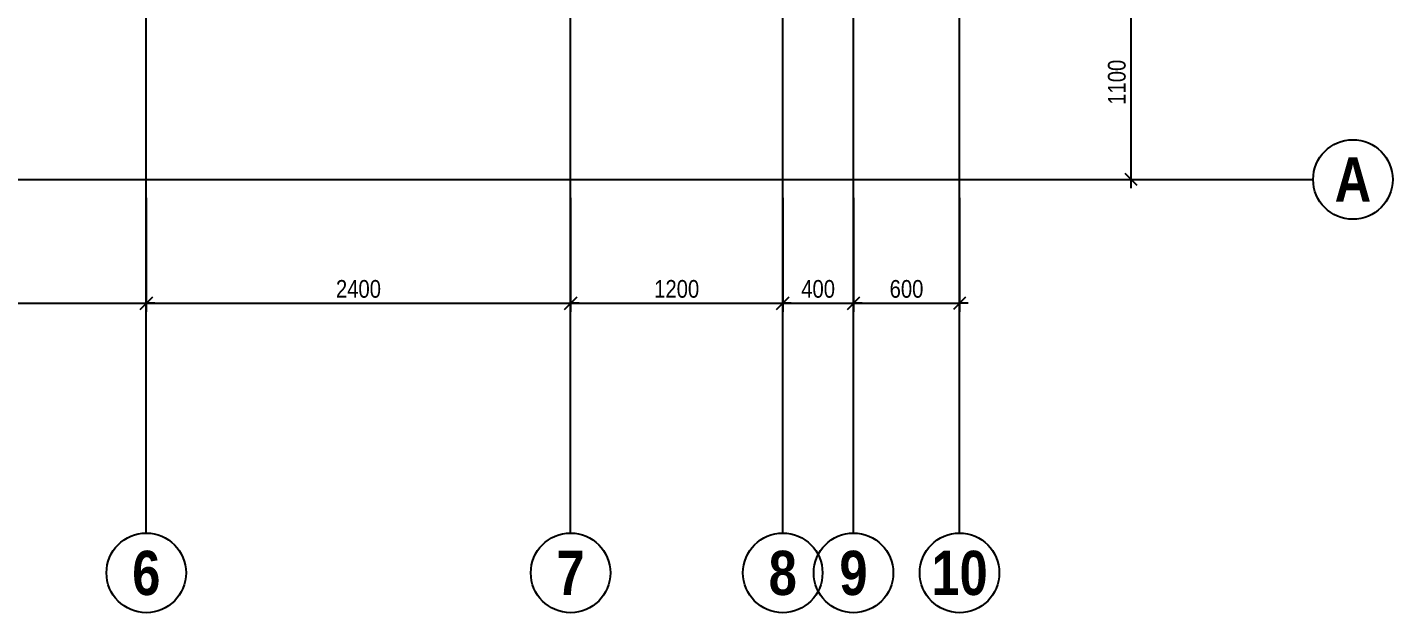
# Model space of a CAD drawing. Extents: x 0 to 206258, y -403073 to 0.
# Drawn here: x 87561 to 95284, y -38542 to -35231 of the extents above; entities that cross this region are included whole.
import ezdxf
from ezdxf.enums import TextEntityAlignment as Align
from ezdxf.lldxf.tags import DXFTag

# ---------------------------------------------------------------- set-up
doc = ezdxf.new("R2010")
doc.units = 0
doc.header["$LTSCALE"] = 1000
for name, color, linetype in [('Axis Circle(Dir 1)', 150, 'Continuous'), ('Axis Circle(Dir 2)', 150, 'Continuous'), ('Axis Label(Dir 1)', 7, 'Continuous'), ('Axis Label(Dir 2)', 7, 'Continuous'), ('Axis Line(Dir 1)', 8, 'CENTER2'), ('Axis Line(Dir 2)', 150, 'CENTER2'), ('Dimension Line', 5, 'Continuous')]:
    doc.layers.add(name, color=color, linetype=linetype)
doc.styles.add('Axis Label(Dir 1)', font='ARIALNB.TTF', dxfattribs={"height": 250})
doc.styles.add('Axis Label(Dir 2)', font='ARIALNB.TTF', dxfattribs={"height": 250})
doc.styles.add('Dimension Text', font='ARIALN.TTF', dxfattribs={"height": 100})
tags = doc.linetypes.add('CENTER2', pattern=[1.125, 0.75, -0.125, 0.125, -0.125]).pattern_tags.tags
tags[10:11] = [DXFTag(74, 4), DXFTag(75, 0), DXFTag(340, '0'), DXFTag(46, 0.0), DXFTag(50, 0.0), DXFTag(44, 0.0), DXFTag(45, 0.0)]
tags[8:9] = [DXFTag(74, 4), DXFTag(75, 0), DXFTag(340, '0'), DXFTag(46, 0.0), DXFTag(50, 0.0), DXFTag(44, 0.0), DXFTag(45, 0.0)]
tags[6:7] = [DXFTag(74, 4), DXFTag(75, 0), DXFTag(340, '0'), DXFTag(46, 0.0), DXFTag(50, 0.0), DXFTag(44, 0.0), DXFTag(45, 0.0)]
tags[4:5] = [DXFTag(74, 4), DXFTag(75, 0), DXFTag(340, '0'), DXFTag(46, 0.0), DXFTag(50, 0.0), DXFTag(44, 0.0), DXFTag(45, 0.0)]
doc.dimstyles.get("Standard").update_dxf_attribs({"dimtxt": 100, "dimasz": 30, "dimexe": 48.3, "dimexo": 103.5, "dimgap": 30, "dimtad": 1, "dimtoh": 1, "dimdec": 1, "dimdsep": 46, "dimtxsty": 'Dimension Text', "dimblk": 'PCDIM_TICK', "dimcen": 0.09, "dimclrd": 5, "dimclre": 5, "dimclrt": 5, "dimadec": 1, "dimazin": 0, "dimtp": 1, "dimtm": 1, "dimtfac": 1, "dimtdec": 4, "dimtofl": 0, "dimtmove": 0, "dimatfit": 3, "dimfxl": 1, "dimtolj": 1, "dimtzin": 0, "dimarcsym": 0})

# ---------------------------------------------------------------- blocks, each defined once
blk = doc.blocks.new('PCDIM_TICK')
at = {"layer": 'Dimension Line', "color": 0, "transparency": 33554687}
for p, q in [((1.15, 1.15), (-1.15, -1.15)), ((1.61, 0), (0, 0))]:
    blk.add_line(p, q, dxfattribs=at)
blk = doc.blocks.new('*U790')
at = {"layer": 'Dimension Line', "color": 5, "true_color": 0x0000ff, "transparency": 16777216}
for p, q in [((93308.5, -34992.2), (93853.3, -34992.2)), ((93805, -36092.2), (93805, -34992.2)), ((93308.5, -36092.2), (93853.3, -36092.2))]:
    blk.add_line(p, q, dxfattribs=at)
at = {"layer": 'Dimension Line', "color": 5, "true_color": 0x0000ff, "transparency": 16777216, "xscale": 30, "yscale": 30}
for p, rotation in [((93805, -34992.2), 89.99999999999447), ((93805, -36092.2), 269.9999999999834)]:
    blk.add_blockref('PCDIM_TICK', p, dxfattribs=dict(at, rotation=rotation))
at = {"layer": 'Dimension Line', "color": 5, "true_color": 0x0000ff, "transparency": 16777216, "insert": (93775, -35542.2), "char_height": 100, "width": 238.405, "attachment_point": 8, "rotation": 90, "style": 'Dimension Text'}
blk.add_mtext('1100', dxfattribs=at)
blk = doc.blocks.new('*U812')
at = {"layer": 'Dimension Line', "color": 5, "true_color": 0x0000ff, "transparency": 16777216}
for p, q in [((86134.3, -36195.7), (86134.3, -36840.5)), ((88234.3, -36195.7), (88234.3, -36840.5)), ((86134.3, -36792.2), (88234.3, -36792.2))]:
    blk.add_line(p, q, dxfattribs=at)
at = {"layer": 'Dimension Line', "color": 5, "true_color": 0x0000ff, "transparency": 16777216, "xscale": 30, "yscale": 30, "rotation": 180.0000000000004}
blk.add_blockref('PCDIM_TICK', (86134.3, -36792.2), dxfattribs=at)
at = {"layer": 'Dimension Line', "color": 5, "true_color": 0x0000ff, "transparency": 16777216, "xscale": 30, "yscale": 30}
blk.add_blockref('PCDIM_TICK', (88234.3, -36792.2), dxfattribs=at)
at = {"layer": 'Dimension Line', "color": 5, "true_color": 0x0000ff, "transparency": 16777216, "insert": (87184.3, -36762.2), "char_height": 100, "width": 247.252, "attachment_point": 8, "style": 'Dimension Text'}
blk.add_mtext('2100', dxfattribs=at)
blk = doc.blocks.new('*U813')
at = {"layer": 'Dimension Line', "color": 5, "true_color": 0x0000ff, "transparency": 16777216}
for p, q in [((88234.3, -36195.7), (88234.3, -36840.5)), ((90634.3, -36195.7), (90634.3, -36840.5)), ((88234.3, -36792.2), (90634.3, -36792.2))]:
    blk.add_line(p, q, dxfattribs=at)
at = {"layer": 'Dimension Line', "color": 5, "true_color": 0x0000ff, "transparency": 16777216, "xscale": 30, "yscale": 30, "rotation": 180.0000000000004}
blk.add_blockref('PCDIM_TICK', (88234.3, -36792.2), dxfattribs=at)
at = {"layer": 'Dimension Line', "color": 5, "true_color": 0x0000ff, "transparency": 16777216, "xscale": 30, "yscale": 30}
blk.add_blockref('PCDIM_TICK', (90634.3, -36792.2), dxfattribs=at)
at = {"layer": 'Dimension Line', "color": 5, "true_color": 0x0000ff, "transparency": 16777216, "insert": (89434.3, -36762.2), "char_height": 100, "width": 247.252, "attachment_point": 8, "style": 'Dimension Text'}
blk.add_mtext('2400', dxfattribs=at)
blk = doc.blocks.new('*U814')
at = {"layer": 'Dimension Line', "color": 5, "true_color": 0x0000ff, "transparency": 16777216}
for p, q in [((90634.3, -36195.7), (90634.3, -36840.5)), ((91834.3, -36195.7), (91834.3, -36840.5)), ((90634.3, -36792.2), (91834.3, -36792.2))]:
    blk.add_line(p, q, dxfattribs=at)
at = {"layer": 'Dimension Line', "color": 5, "true_color": 0x0000ff, "transparency": 16777216, "xscale": 30, "yscale": 30, "rotation": 180.0000000000004}
blk.add_blockref('PCDIM_TICK', (90634.3, -36792.2), dxfattribs=at)
at = {"layer": 'Dimension Line', "color": 5, "true_color": 0x0000ff, "transparency": 16777216, "xscale": 30, "yscale": 30}
blk.add_blockref('PCDIM_TICK', (91834.3, -36792.2), dxfattribs=at)
at = {"layer": 'Dimension Line', "color": 5, "true_color": 0x0000ff, "transparency": 16777216, "insert": (91234.3, -36762.2), "char_height": 100, "width": 238.405, "attachment_point": 8, "style": 'Dimension Text'}
blk.add_mtext('1200', dxfattribs=at)
blk = doc.blocks.new('*U815')
at = {"layer": 'Dimension Line', "color": 5, "true_color": 0x0000ff, "transparency": 16777216}
for p, q in [((91834.3, -36195.7), (91834.3, -36840.5)), ((92234.3, -36195.7), (92234.3, -36840.5)), ((91834.3, -36792.2), (92234.3, -36792.2))]:
    blk.add_line(p, q, dxfattribs=at)
at = {"layer": 'Dimension Line', "color": 5, "true_color": 0x0000ff, "transparency": 16777216, "xscale": 30, "yscale": 30, "rotation": 180.0000000000004}
blk.add_blockref('PCDIM_TICK', (91834.3, -36792.2), dxfattribs=at)
at = {"layer": 'Dimension Line', "color": 5, "true_color": 0x0000ff, "transparency": 16777216, "xscale": 30, "yscale": 30}
blk.add_blockref('PCDIM_TICK', (92234.3, -36792.2), dxfattribs=at)
at = {"layer": 'Dimension Line', "color": 5, "true_color": 0x0000ff, "transparency": 16777216, "insert": (92034.3, -36762.2), "char_height": 100, "width": 184.718, "attachment_point": 8, "style": 'Dimension Text'}
blk.add_mtext('400', dxfattribs=at)
blk = doc.blocks.new('*U816')
at = {"layer": 'Dimension Line', "color": 5, "true_color": 0x0000ff, "transparency": 16777216}
for p, q in [((92234.3, -36195.7), (92234.3, -36840.5)), ((92834.3, -36195.7), (92834.3, -36840.5)), ((92234.3, -36792.2), (92834.3, -36792.2))]:
    blk.add_line(p, q, dxfattribs=at)
at = {"layer": 'Dimension Line', "color": 5, "true_color": 0x0000ff, "transparency": 16777216, "xscale": 30, "yscale": 30, "rotation": 180.0000000000004}
blk.add_blockref('PCDIM_TICK', (92234.3, -36792.2), dxfattribs=at)
at = {"layer": 'Dimension Line', "color": 5, "true_color": 0x0000ff, "transparency": 16777216, "xscale": 30, "yscale": 30}
blk.add_blockref('PCDIM_TICK', (92834.3, -36792.2), dxfattribs=at)
at = {"layer": 'Dimension Line', "color": 5, "true_color": 0x0000ff, "transparency": 16777216, "insert": (92534.3, -36762.2), "char_height": 100, "width": 181.97, "attachment_point": 8, "style": 'Dimension Text'}
blk.add_mtext('600', dxfattribs=at)

msp = doc.modelspace()

# ---------------------------------------------------------------- linework, layer by layer
at = {"layer": 'Axis Circle(Dir 1)', "transparency": 33554687}
msp.add_circle((95059.29, -36092.207), 225, dxfattribs=at)
at = {"layer": 'Axis Circle(Dir 2)', "transparency": 33554687}
for centre in [(88234.29, -38317.207), (90634.29, -38317.207), (91834.29, -38317.207), (92234.29, -38317.207), (92834.29, -38317.207)]:
    msp.add_circle(centre, 225, dxfattribs=at)
at = {"layer": 'Axis Line(Dir 1)', "transparency": 33554687}
msp.add_lwpolyline([(77034.29, -36092.207), (94834.29, -36092.207)], dxfattribs=at)
at = {"layer": 'Axis Line(Dir 2)', "transparency": 33554687}
for points in [[(88234.29, -38092.207), (88234.29, -14292.207)], [(90634.29, -38092.207), (90634.29, -14292.207)], [(91834.29, -38092.207), (91834.29, -14292.207)], [(92234.29, -38092.207), (92234.29, -14292.207)], [(92834.29, -38092.207), (92834.29, -14292.207)]]:
    msp.add_lwpolyline(points, dxfattribs=at)

# ---------------------------------------------------------------- texts
at = {"layer": 'Axis Label(Dir 1)', "transparency": 33554687, "style": 'Axis Label(Dir 1)'}
msp.add_text('A', height=250, dxfattribs=at).set_placement((95059.29, -36092.207), align=Align.MIDDLE_CENTER)
at = {"layer": 'Axis Label(Dir 2)', "transparency": 33554687, "style": 'Axis Label(Dir 2)'}
for s, p in [('6', (88234.29, -38317.207)), ('7', (90634.29, -38317.207)), ('8', (91834.29, -38317.207)), ('9', (92234.29, -38317.207)), ('10', (92834.29, -38317.207))]:
    msp.add_text(s, height=250, dxfattribs=at).set_placement(p, align=Align.MIDDLE_CENTER)

# ---------------------------------------------------------------- dimensions: what is measured, and where the dimension line sits
at = {"layer": 'Dimension Line', "transparency": 33554687}
dim = msp.add_linear_dim(base=(93805.001, -35542.207), p1=(93205.001, -36092.207), p2=(93205.001, -34992.207), angle=90, dimstyle='Standard', override={"dimscale": 1, "dimtxt": 100, "dimasz": 30, "dimexe": 48.3, "dimexo": 103.5, "dimgap": 30, "dimtad": 1, "dimtih": 0, "dimdec": 1, "dimlfac": 1, "dimzin": 8, "dimlunit": 2, "dimpost": '', "dimtxsty": 'Dimension Text', "dimblk": 'PCDIM_TICK', "dimse1": 0, "dimse2": 0, "dimsd2": 0, "dimclrd": 5, "dimclre": 5, "dimclrt": 5, "dimaunit": 0, "dimadec": 1, "dimazin": 0, "dimtol": 0, "dimtp": 1, "dimtm": 1, "dimtmove": 0}, dxfattribs=at)
dim.commit()
dim.dimension.update_dxf_attribs({"geometry": '*U790', "text_midpoint": (93805.001, -35542.207)})
for base, p1, p2, picture, middle in [((87184.29, -36792.207), (86134.29, -36092.207), (88234.29, -36092.207), '*U812', (87184.29, -36792.207)), ((89434.29, -36792.207), (88234.29, -36092.207), (90634.29, -36092.207), '*U813', (89434.29, -36792.207)), ((91234.29, -36792.207), (90634.29, -36092.207), (91834.29, -36092.207), '*U814', (91234.29, -36792.207)), ((92034.29, -36792.207), (91834.29, -36092.207), (92234.29, -36092.207), '*U815', (92034.29, -36792.207)), ((92534.29, -36792.207), (92234.29, -36092.207), (92834.29, -36092.207), '*U816', (92534.29, -36792.207))]:
    dim = msp.add_linear_dim(base=base, p1=p1, p2=p2, dimstyle='Standard', override={"dimscale": 1, "dimtxt": 100, "dimasz": 30, "dimexe": 48.3, "dimexo": 103.5, "dimgap": 30, "dimtad": 1, "dimtih": 0, "dimdec": 1, "dimlfac": 1, "dimzin": 8, "dimlunit": 2, "dimpost": '', "dimtxsty": 'Dimension Text', "dimblk": 'PCDIM_TICK', "dimse1": 0, "dimse2": 0, "dimsd2": 0, "dimclrd": 5, "dimclre": 5, "dimclrt": 5, "dimaunit": 0, "dimadec": 1, "dimazin": 0, "dimtol": 0, "dimtp": 1, "dimtm": 1, "dimtmove": 0}, dxfattribs=at)
    dim.commit()
    dim.dimension.update_dxf_attribs({"geometry": picture, "text_midpoint": middle})

doc.saveas('drawing.dxf')
